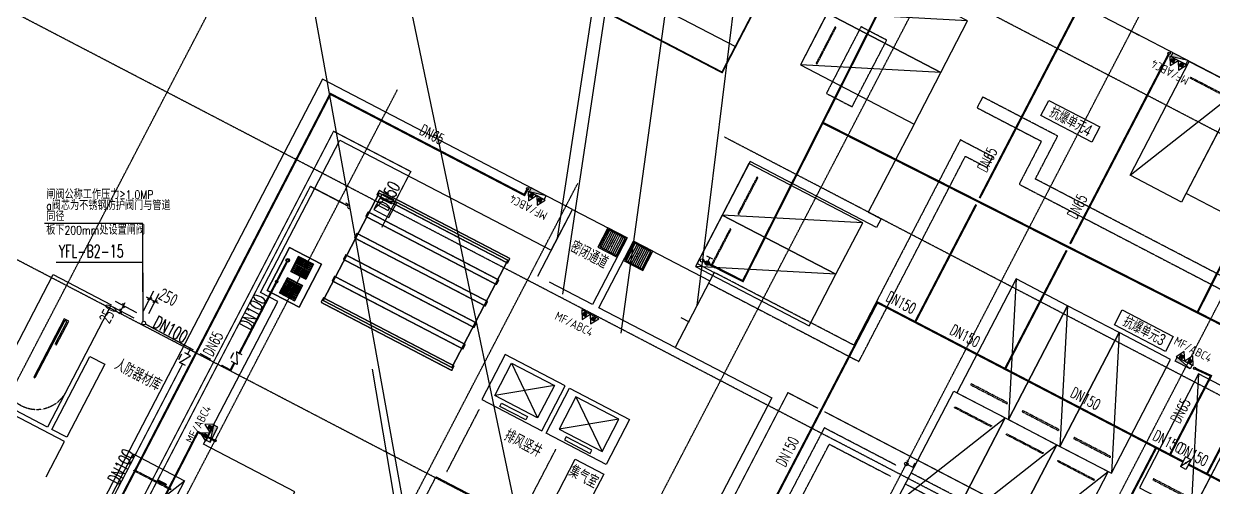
# Model space of a CAD drawing. Extents: x -1466470 to 922624, y -511729 to 590125.
# Drawn here: x -281017 to -231838, y 227005 to 246144 of the extents above; entities that cross this region are included whole.
import ezdxf
from ezdxf.xclip import XClip

# ---------------------------------------------------------------- set-up
doc = ezdxf.new("R2010")
doc.units = 0
doc.header["$LTSCALE"] = 10
doc.header["$MEASUREMENT"] = 0
doc.header["$XCLIPFRAME"] = 2
for name, pattern in [('DASH', [0.35, 0.25, -0.1]), ('X-104 B2平面$0$CENTER', [2, 1.25, -0.25, 0.25, -0.25]), ('X-104 B2平面$0$DOTE', [2.42, 2, -0.2, 0.02, -0.2]), ('X-104 B2平面$1$DASH', [0.35, 0.25, -0.1]), ('梯段6、7$0$DASH', [0.35, 0.25, -0.1])]:
    doc.linetypes.add(name, pattern=pattern)
for name, color, linetype, plot in [('104-13 B2核心筒$0$04-不打印_辅助线', 165, 'Continuous', False), ('X-104 B2平面$0$04-不打印_辅助线', 165, 'Continuous', False), ('X-104 B2平面$0$04-不打印_面积', 5, 'Continuous', False), ('X-104 B2平面$1$DIM_MODI', 6, 'Continuous', False)]:
    doc.layers.add(name, color=color, linetype=linetype, plot=plot)
for name, color, linetype in [('104-6 B2核心筒$0$A-E_电梯', 171, 'Continuous'), ('104-6 B2核心筒$0$A-TECH_结构', 21, 'Continuous'), ('DIM_压力废', 3, 'Continuous'), ('EQUIP_消火栓', 7, 'Continuous'), ('EQUIP_消防', 7, 'Continuous'), ('EQUIP_给水', 7, 'Continuous'), ('PIPE-中水', 122, 'TG_Z'), ('PIPE-压力废', 31, 'TG_YF'), ('PIPE-消防', 1, 'Continuous'), ('PIPE-给水', 3, 'TG_J'), ('TEXT_压力废', 7, 'Continuous'), ('TEXT_消防', 7, 'Continuous'), ('TEXT_给水', 7, 'Continuous'), ('TWT_DASH', 8, 'DASH'), ('TWT_DIM', 3, 'Continuous'), ('TWT_LEAD', 3, 'Continuous'), ('TWT_水箱', 7, 'Continuous'), ('VALVE_压力废', 7, 'Continuous'), ('VALVE_消防', 7, 'Continuous'), ('VPIPE-中水中', 124, 'Continuous'), ('VPIPE-压力废', 31, 'Continuous'), ('VPIPE-消防', 1, 'Continuous'), ('X-104 B2平面$0$$0$A-TECH_结构', 21, 'Continuous'), ('X-104 B2平面$0$02-TEXT_房间', 7, 'Continuous'), ('X-104 B2平面$0$A-I_车位', 9, 'Continuous'), ('X-104 B2平面$0$A-O_防水层', 222, 'Continuous'), ('X-104 B2平面$0$A-SUR_看线', 231, 'Continuous'), ('X-104 B2平面$0$A-TECH_结构', 21, 'Continuous'), ('X-104 B2平面$0$A_AXIS-轴线', 9, 'X-104 B2平面$0$DOTE'), ('X-104 B2平面$0$A_STR-砼墙', 51, 'Continuous'), ('X-104 B2平面$0$A_STR-砼柱', 51, 'Continuous'), ('X-104 B2平面$0$VPIPE-消防', 1, 'Continuous'), ('X-104 B2平面$0$人防分区指标', 5, 'Continuous'), ('X-104 B2平面$0$抗爆隔墙', 151, 'Continuous'), ('X-104 B2平面$0$文字1', 7, 'Continuous'), ('X-104 B2平面$0$集水坑&', 6, 'Continuous'), ('X-104 B2平面$1$A_STR-砼柱', 51, 'Continuous'), ('X-104 B2平面$1$集水坑&', 7, 'Continuous'), ('梯段6、7$0$A-E_楼梯', 171, 'Continuous'), ('水-管线-给水低', 1, 'Continuous'), ('水-设备-给水', 7, 'Continuous'), ('水-阀门-给水', 7, 'Continuous')]:
    doc.layers.add(name, color=color, linetype=linetype)
doc.layers.get('X-104 B2平面$0$A-SUR_看线').off()
doc.styles.add('_TCH_DIM_T3', font='ROS1', dxfattribs={"width": 0.8, "bigfont": 'JD'})
doc.styles.add('_TWT_PIPEDN', font='SIMPLEX', dxfattribs={"width": 0.8, "height": 3.5, "bigfont": 'HZTXT'})
doc.styles.add('_TWT_SERIAL', font='COMPLEX', dxfattribs={"width": 0.8, "height": 3.5, "bigfont": 'HZTXT'})
doc.styles.get("Standard").update_dxf_attribs({"font": 'gbenor.shx', "bigfont": 'gbcbig.shx'})
doc.styles.add('TG_LINETYPE', font='romans2.shx', dxfattribs={"width": 0.8, "height": 3, "bigfont": 'hzdf2.shx'})
doc.styles.add('X-104 B2平面$0$20150624地库ZL1_t8_t8$0$20150624地库ZL1_t8_t8$0$华通样式', font='ros1.shx', dxfattribs={"width": 0.7, "height": 3.5, "bigfont": 'jd.shx'})
doc.styles.add('X-104 B2平面$0$_TCH_SPACE', font='ros.shx', dxfattribs={"width": 0.75, "height": 5, "bigfont": 'jd.shx'})
doc.linetypes.add('TG_J', pattern='A,2,-0.3,["J",TG_LINETYPE,S=0.1,R=0,X=-0.23,Y=-0.15],0', length=2.3)
doc.linetypes.add('TG_XH', pattern='A,5,-0.6,["XH",TG_LINETYPE,S=0.1,R=0,X=-0.52,Y=-0.15],0', length=5.6)
doc.linetypes.add('TG_YF', pattern='A,2,-0.6,["YF",TG_LINETYPE,S=0.1,R=0,X=-0.52,Y=-0.15],0', length=2.6)
doc.linetypes.add('TG_Z', pattern='A,2,-0.3,["Z",TG_LINETYPE,S=0.1,R=0,X=-0.23,Y=-0.15],0', length=2.3)
doc.dimstyles.new('_TWT_ARCH&&150', dxfattribs={"dimtxt": 525, "dimasz": 150, "dimexe": 375, "dimexo": 450, "dimgap": 150, "dimtad": 1, "dimdec": 0, "dimzin": 0, "dimdsep": 46, "dimtxsty": '_TCH_DIM_T3', "dimblk": 'ARCHTICK', "dimcen": 0.09, "dimclrt": 7, "dimazin": 2, "dimtfac": 1, "dimtdec": 0, "dimtix": 1, "dimtmove": 2, "dimatfit": 3, "dimfxl": 1, "dimtolj": 1, "dimtzin": 0, "dimarcsym": 0})
pattern_1 = [(180, (-432649.534, -553252.195), (-7e-15, -79.375), [])]
pattern_2 = [(180, (350, -250), (-7e-15, -79.375), [])]

# ---------------------------------------------------------------- blocks, each defined once
blk = doc.blocks.new('104-6 B2核心筒$0$fdsgfdhh')
at = {"layer": '104-6 B2核心筒$0$A-E_电梯'}
for p, q in [((-2400, 1900), (-400, 400)), ((-400, 1900), (-2400, 400))]:
    blk.add_line(p, q, dxfattribs=at)
for points in [[(-2800, 0), (0, 0), (0, 2100), (-2800, 2100)], [(-2000, 250), (-800, 250), (-800, 100), (-2000, 100)]]:
    blk.add_lwpolyline(points, close=True, dxfattribs=at)
blk.add_lwpolyline([(-2400, 1900), (-400, 1900), (-400, 400), (-2400, 400), (-2400, 1900)], dxfattribs=at)
blk = doc.blocks.new('梯段6、7')
at = {"color": 8, "linetype": '梯段6、7$0$DASH'}
for centre, radius, start, end in [((49800, 3400), 1350, 0, 180), ((49800, -6700), 1350, 0, 180), ((49800, -9820), 1350, 180, 0), ((49800, -16500), 1350, 0, 180), ((49800, -19820), 1350, 180, 0), ((20965, -27260), 1650, 0, 180), ((49800, -27020), 1350, 0, 180), ((20965, -29600), 1650, 180, 0), ((49800, -29880), 1350, 180, 0), ((49800, -57378), 1350, 0, 180), ((20965, -58198), 1650, 0, 180), ((49800, -59458), 1350, 180, 0), ((20965, -60358), 1650, 180, 0), ((20965, -68018), 1650, 0, 180), ((49800, -67528), 1350, 0, 180), ((49800, -70128), 1350, 180, 0), ((20965, -70358), 1650, 180, 0), ((49800, -79978), 1350, 180, 0)]:
    blk.add_arc(centre, radius, start, end, dxfattribs=at)
at = {"layer": 'Defpoints'}
for points in [[(44800, 6850), (54800, 6850), (54800, -3150), (44800, -3150)], [(51150, 4950), (48450, 4950), (48450, -1150), (51150, -1150)], [(44800, -3150), (54800, -3150), (54800, -13150), (44800, -13150)], [(51150, -5150), (48450, -5150), (48450, -11250), (51150, -11250)], [(44800, -13150), (54800, -13150), (54800, -23150), (44800, -23150)], [(51150, -15150), (48450, -15150), (48450, -21250), (51150, -21250)], [(15665, -23150), (25665, -23150), (25665, -33150), (15665, -33150)], [(44800, -23150), (54800, -23150), (54800, -33150), (44800, -33150)], [(19315, -24850), (22615, -24850), (22615, -31250), (19315, -31250)], [(48450, -25150), (51150, -25150), (51150, -31250), (48450, -31250)], [(15665, -53908), (25665, -53908), (25665, -63908), (15665, -63908)], [(44800, -53908), (54800, -53908), (54800, -63908), (44800, -63908)], [(19315, -55608), (22615, -55608), (22615, -62008), (19315, -62008)], [(51150, -55908), (48450, -55908), (48450, -62008), (51150, -62008)], [(15665, -63908), (25665, -63908), (25665, -73908), (15665, -73908)], [(44800, -63908), (54800, -63908), (54800, -73908), (44800, -73908)], [(19315, -65608), (22615, -65608), (22615, -72008), (19315, -72008)], [(51150, -65908), (48450, -65908), (48450, -72008), (51150, -72008)], [(15665, -73908), (25665, -73908), (25665, -83908), (15665, -83908)], [(44800, -73908), (54800, -73908), (54800, -83908), (44800, -83908)], [(19315, -75608), (22615, -75608), (22615, -82008), (19315, -82008)], [(51150, -75908), (48450, -75908), (48450, -82008), (51150, -82008)]]:
    blk.add_lwpolyline(points, close=True, dxfattribs=at)
for points in [[(47328, -61608), (52128, -61608)], [(47328, -71608), (52128, -71608)], [(47328, -81608), (52128, -81608)]]:
    blk.add_lwpolyline(points, dxfattribs=at)
at = {"layer": '梯段6、7$0$A-E_楼梯'}
for p, q in [((49850, -16500), (49750, -16500)), ((49750, -16700), (49750, -16500)), ((49850, -18517), (49850, -16500)), ((49850, -16500), (51150, -16500)), ((49910, -16700), (49910, -16500)), ((49910, -16500), (51150, -16500)), ((51150, -17893), (51150, -16700)), ((49850, -16760), (51150, -16760)), ((49850, -17020), (51150, -17020)), ((49850, -17280), (51150, -17280)), ((49850, -17540), (51150, -17540)), ((49850, -17800), (51150, -17800)), ((49850, -18060), (50801, -18060)), ((50429, -18350), (50396, -18174)), ((50396, -18174), (50588, -18362)), ((50553, -18179), (51150, -17893)), ((50588, -18362), (50553, -18179)), ((50573, -18281), (51150, -18003)), ((51150, -19820), (51150, -18003)), ((49850, -18517), (50409, -18248)), ((49850, -18320), (50259, -18320)), ((49850, -18627), (50429, -18350)), ((49850, -19820), (49850, -18627)), ((50074, -18520), (51150, -18520)), ((50616, -18260), (51150, -18260)), ((49850, -18780), (51150, -18780)), ((49850, -19040), (51150, -19040)), ((49850, -19300), (51150, -19300)), ((49850, -19560), (51150, -19560)), ((49750, -19820), (49853, -19820)), ((49850, -19820), (51150, -19820)), ((49750, -27020), (49850, -27020)), ((65868, -53275), (106225, -53275)), ((66707, -53743), (68846, -55133)), ((66772, -53643), (68592, -54825)), ((66839, -56653), (68977, -55263)), ((65910, -56514), (63784, -56514)), ((66542, -56514), (65910, -56514)), ((66572, -56634), (63784, -56634)), ((66542, -56677), (68846, -58173)), ((66772, -56683), (68592, -57865)), ((66802, -59525), (64634, -59525)), ((66792, -59525), (106225, -59525)), ((49690, -78442), (49690, -77318)), ((49690, -77318), (49910, -77318)), ((49750, -78418), (49750, -77378)), ((49750, -77378), (49850, -77378)), ((49850, -77378), (49850, -80038)), ((49910, -77318), (49910, -80038)), ((48450, -80108), (48450, -80048)), ((49910, -80038), (49850, -80038))]:
    blk.add_line(p, q, dxfattribs=at)
for points in [[(49690, -19880), (49910, -19880), (49910, -16440), (49690, -16440), (49690, -19880)], [(49690, -29360), (49690, -26960), (49910, -26960), (49910, -29880)], [(51150, -29880), (51150, -29620)], [(66542, -53444), (66542, -53275), (66154, -53275)], [(66542, -53305), (66542, -53705), (66342, -53705), (66342, -53305)], [(68882, -54964), (68882, -54795), (68622, -54795), (68622, -54626), (68362, -54626), (68362, -54457), (68102, -54457), (68102, -54288), (67842, -54288), (67842, -54119), (67582, -54119), (67582, -53950), (67322, -53950), (67322, -53781), (67062, -53781), (67062, -53613), (66802, -53613), (66802, -53444), (66542, -53444)], [(68852, -54964), (68852, -54825), (68592, -54825), (68592, -54656), (68332, -54656), (68332, -54487), (68072, -54487), (68072, -54318), (67812, -54318), (67812, -54149), (67552, -54149), (67552, -53980), (67292, -53980), (67292, -53811), (67032, -53811), (67032, -53643), (66772, -53643), (66772, -53474), (66542, -53474)], [(66802, -56484), (66802, -56315), (67062, -56315), (67062, -56146), (67322, -56146), (67322, -55977), (67582, -55977), (67582, -55808), (67842, -55808), (67842, -55640), (68102, -55640), (68102, -55471), (68362, -55471), (68362, -55302), (68622, -55302), (68622, -55133), (68882, -55133), (68882, -54964), (69142, -54964)], [(66832, -56484), (66832, -56345), (67092, -56345), (67092, -56176), (67352, -56176), (67352, -56007), (67612, -56007), (67612, -55838), (67872, -55838), (67872, -55670), (68132, -55670), (68132, -55501), (68392, -55501), (68392, -55332), (68652, -55332), (68652, -55163), (68912, -55163), (68912, -54994), (69142, -54994)], [(69112, -54994), (69112, -55394), (68912, -55394), (68912, -54994)], [(68882, -58004), (68882, -57835), (68622, -57835), (68622, -57667), (68362, -57667), (68362, -57498), (68102, -57498), (68102, -57329), (67842, -57329), (67842, -57160), (67582, -57160), (67582, -56991), (67322, -56991), (67322, -56822), (67062, -56822), (67062, -56653), (66802, -56653), (66802, -56484), (66542, -56484)], [(68852, -58004), (68852, -57865), (68592, -57865), (68592, -57697), (68332, -57697), (68332, -57528), (68072, -57528), (68072, -57359), (67812, -57359), (67812, -57190), (67552, -57190), (67552, -57021), (67292, -57021), (67292, -56852), (67032, -56852), (67032, -56683), (66772, -56683), (66772, -56514), (66542, -56514)], [(66772, -56514), (66772, -56914), (66572, -56914), (66572, -56514)], [(66802, -59525), (66802, -59356), (67062, -59356), (67062, -59187), (67322, -59187), (67322, -59018), (67582, -59018), (67582, -58849), (67842, -58849), (67842, -58680), (68102, -58680), (68102, -58511), (68362, -58511), (68362, -58342), (68622, -58342), (68622, -58173), (68882, -58173), (68882, -58004), (69142, -58004)]]:
    blk.add_lwpolyline(points, dxfattribs=at)
for p in [(66792, -53444), (66792, -53613), (66792, -53781), (66792, -53950), (66792, -54119), (66792, -54288), (66792, -54457), (66792, -54626), (66792, -54795), (66792, -54964), (66792, -55133), (66792, -55302), (66792, -55471), (66792, -55640), (66792, -55808), (66792, -55977), (66792, -56146), (66792, -56315), (66792, -56484), (66792, -56653), (66792, -56822), (66792, -56991), (66792, -57160), (66792, -57329), (66792, -57498), (66792, -57667), (66792, -57835), (66792, -58004), (66792, -58173), (66792, -58342), (66792, -58511), (66792, -58680), (66792, -58849), (66792, -59018), (66792, -59187), (66792, -59356)]:
    blk.add_point(p, dxfattribs=at)
blk = doc.blocks.new('104-6 B2核心筒')
at = {"layer": '104-6 B2核心筒$0$A-TECH_结构'}
blk.add_lwpolyline([(35800, 17050), (36500, 17050), (36500, 13650), (35800, 13650)], close=True, dxfattribs=at)
ref = blk.add_blockref('梯段6、7', (84050, 95258), dxfattribs=dict(xscale=-1))
XClip(ref).set_block_clipping_path([(48450.0031136754, -81608.1299662268), (51150.0038543929, -75908.1299662268)])
at = {"layer": '104-6 B2核心筒$0$A-E_电梯'}
blk.add_blockref('104-6 B2核心筒$0$fdsgfdhh', (53800, 22950), dxfattribs=at)
at = {"layer": '104-6 B2核心筒$0$A-E_电梯', "xscale": -1}
blk.add_blockref('104-6 B2核心筒$0$fdsgfdhh', (54000, 22950), dxfattribs=at)
blk = doc.blocks.new('X-104 B2平面$0$jgfd')
blk.add_lwpolyline([(5300, -1200), (0, -1200), (0, 1200), (5300, 1200), (5300, -1200), (0, 1200)])
at = {"linetype": 'X-104 B2平面$1$DASH', "ltscale": 0.001}
blk.add_lwpolyline([(550, -850), (550, 850), (600, 850), (600, -850)], close=True, dxfattribs=at)
blk = doc.blocks.new('104 轴线')
for p, q in [((-113685, 111729), (-249575, 182469)), ((-206397, 125945), (-177039, 182341)), ((-198946, 122066), (-169588, 178462)), ((-117841, 103746), (-253731, 174486)), ((-191495, 118187), (-162137, 174584)), ((-105097, 128228), (-187855, 171309)), ((-238076, 120964), (-213259, 168637)), ((-230625, 117086), (-205808, 164758)), ((-109530, 119712), (-192288, 162793)), ((-223174, 113207), (-198357, 160880))]:
    blk.add_line(p, q)
blk = doc.blocks.new('104-13 B2核心筒')
at = {"layer": '104-13 B2核心筒$0$04-不打印_辅助线'}
ref = blk.add_blockref('104 轴线', (287656, 163437), dxfattribs=dict(at, rotation=57.54087654753766))
XClip(ref).set_block_clipping_path([(-309787.1235870313, 156236.3262284864), (-264650.8410785095, 85274.8859858383), (-219747.6862062201, 113836.3339625026), (-264883.9687147418, 184797.7742051506)])
blk = doc.blocks.new('X-104 B2平面$1$A$C51037562')
at = {"layer": 'X-104 B2平面$1$集水坑&'}
h = blk.add_hatch(dxfattribs=at)
h.set_pattern_fill('ANSI31', color=256, scale=50, angle=135)
h.set_pattern_definition(pattern_1)
h.paths.add_polyline_path([(-850, 850), (-50, 850), (-50, 50), (-850, 50)])
for points in [[(-900, 900), (0, 900), (0, 0), (-900, 0)], [(-850, 850), (-50, 850), (-50, 50), (-850, 50)]]:
    blk.add_lwpolyline(points, close=True, dxfattribs=at)
blk = doc.blocks.new('X-104 B2平面$1$12ddddddj')
at = {"layer": 'X-104 B2平面$1$集水坑&', "linetype": 'Continuous'}
h = blk.add_hatch(dxfattribs=at)
h.set_pattern_fill('ANSI31', color=256, scale=50, angle=135)
h.set_pattern_definition(pattern_2)
h.paths.add_polyline_path([(3014056, 294593), (3014756, 294593), (3014756, 293893), (3014056, 293893)])
h.paths.add_polyline_path([(3014056, 293593), (3014756, 293593), (3014756, 292893), (3014056, 292893)])
for points in [[(3015056, 294743), (3013556, 294743), (3013556, 292743), (3015056, 292743)], [(3014056, 294593), (3014756, 294593), (3014756, 293893), (3014056, 293893)], [(3014056, 293593), (3014756, 293593), (3014756, 292893), (3014056, 292893)]]:
    blk.add_lwpolyline(points, close=True, dxfattribs=at)
for centre in [(3013736, 294243), (3013736, 293243)]:
    blk.add_circle(centre, 50, dxfattribs=at)
blk = doc.blocks.new('X-104 B2平面$0$A$C026855F6')
at = {"layer": 'X-104 B2平面$0$VPIPE-消防', "linetype": 'Continuous'}
for centre in [(-192830, -33888), (-219355, -39471), (-191775, -46896), (-232283, -49884)]:
    blk.add_circle(centre, 50, dxfattribs=at)
blk = doc.blocks.new('X-104 B2平面')
at = {"layer": 'X-104 B2平面$0$$0$A-TECH_结构', "linetype": 'X-104 B2平面$1$DASH'}
for points in [[(-76389, 245101), (-70978, 242284), (-70885, 242462), (-76296, 245278)], [(-76850, 244214), (-71440, 241397), (-71347, 241575), (-76758, 244391)], [(-77312, 243327), (-71901, 240510), (-71809, 240688), (-77220, 243504)], [(-77774, 242440), (-72363, 239623), (-72271, 239801), (-77681, 242617)], [(-78236, 241553), (-72825, 238736), (-72732, 238914), (-78143, 241730)], [(-78697, 240666), (-73287, 237849), (-73194, 238027), (-78605, 240843)]]:
    blk.add_lwpolyline(points, close=True, dxfattribs=at)
at = {"layer": 'X-104 B2平面$0$02-TEXT_房间'}
for points in [[(-48607, 248998), (-46500, 247902), (-46824, 247281), (-48930, 248377), (-48607, 248998)], [(-45566, 240351), (-43460, 239255), (-43783, 238634), (-45889, 239730), (-45566, 240351)]]:
    blk.add_lwpolyline(points, dxfattribs=at)
at = {"layer": 'X-104 B2平面$0$04-不打印_辅助线'}
for points in [[(-39117, 243173), (-42931, 245159), (-40668, 249505), (-45325, 251930), (-45325, 251929), (-44882, 251698), (-44882, 251698), (-49317, 254007)], [(-55393, 257170), (-58879, 250472), (-54178, 248025), (-56071, 244389), (-55539, 244111), (-55724, 243757), (-60957, 246481), (-63150, 242268), (-62441, 241899), (-64055, 238797), (-60064, 236719), (-64314, 228556), (-65910, 229387), (-67088, 227125), (-65491, 226294), (-67061, 223278), (-68658, 224110), (-73367, 215062), (-51059, 203449), (-53507, 198747)], [(-92136, 218857), (-89031, 217241), (-88062, 219104), (-88062, 219103), (-87877, 219458), (-87877, 219458), (-86769, 221587), (-73978, 214929), (-71000, 220649), (-71193, 220748), (-71171, 220795), (-77940, 224319), (-76508, 227069), (-81449, 229641), (-79786, 232834), (-83556, 234797), (-80486, 240695), (-81195, 241064), (-77916, 247362), (-69180, 242814), (-68302, 244499), (-78636, 249879), (-89095, 229788), (-94816, 232766)], [(-90064, 233449), (-89302, 234912), (-92673, 236667), (-92442, 237111), (-94482, 238173), (-95475, 236266), (-91394, 234142)]]:
    blk.add_lwpolyline(points, dxfattribs=at)
at = {"layer": 'X-104 B2平面$0$04-不打印_面积', "color": 250}
blk.add_lwpolyline([(-76589, 237898), (-16810, -114737)], dxfattribs=at)
at = {"layer": 'X-104 B2平面$0$A-O_防水层'}
blk.add_lwpolyline([(-76298, 245167), (-70975, 242397), (-73283, 237962), (-78606, 240731)], close=True, dxfattribs=at)
at = {"layer": 'X-104 B2平面$0$A-TECH_结构', "linetype": 'X-104 B2平面$1$DASH'}
blk.add_lwpolyline([(-75348, 230748), (-73940, 233454), (-70241, 231528), (-71603, 228912), (-75301, 230838)], dxfattribs=at)
at = {"layer": 'X-104 B2平面$0$A_STR-砼墙', "linetype": 'X-104 B2平面$1$DASH'}
for p, q in [((-73489, 233670), (-72150, 236243)), ((-70368, 231933), (-68983, 234594))]:
    blk.add_line(p, q, dxfattribs=at)
at = {"layer": 'X-104 B2平面$0$人防分区指标', "color": 1, "const_width": 75}
blk.add_lwpolyline([(-73220, 255937), (-62116, 250157), (-57129, 259736), (-68233, 265517)], close=True, dxfattribs=at)
at = {"layer": 'X-104 B2平面$0$人防分区指标', "color": 1}
blk.add_lwpolyline([(-72666, 257001), (-61562, 251221)], dxfattribs=at)
at = {"layer": 'X-104 B2平面$0$抗爆隔墙', "linetype": 'X-104 B2平面$1$DASH'}
blk.add_line((-50934, 246676), (-51165, 246232), dxfattribs=at)
for points in [[(-49835, 245540), (-35906, 238289), (-34593, 240818), (-35037, 241049), (-36119, 238963), (-49161, 245752), (-48237, 247527), (-51342, 249142), (-51573, 248698), (-48912, 247314), (-49835, 245540), (-49835, 245540)], [(-50934, 246676), (-52266, 247369), (-56668, 238890), (-62442, 241897), (-62673, 241454), (-56455, 238216)], [(-56455, 238216), (-52053, 246694), (-51165, 246232)], [(-54921, 233930), (-57890, 235475), (-59723, 231976)], [(-59279, 231745), (-57679, 234799), (-55153, 233484)], [(-51550, 232177), (-54300, 233607)], [(-54532, 233161), (-52226, 231960)]]:
    blk.add_lwpolyline(points, dxfattribs=at)
at = {"layer": 'X-104 B2平面$1$A_STR-砼柱'}
blk.add_line((-63458, 239836), (-63813, 240020), dxfattribs=at)
at = {"layer": 'X-104 B2平面$1$DIM_MODI'}
for p, q in [((-37936, 445068), (-68719, 240992)), ((-66284, 239390), (-37936, 445068)), ((-37936, 445068), (-63154, 240528))]:
    blk.add_line(p, q, dxfattribs=at)
for points in [[(-68919, 243315), (-37936, 445068), (842, 445068)], [(-75175, 231730), (-104357, 393184), (-126954, 393184)], [(-70303, 230434), (-104357, 393184)]]:
    blk.add_lwpolyline(points, dxfattribs=at)
at = {"layer": 'X-104 B2平面$1$集水坑&', "linetype": 'X-104 B2平面$1$DASH'}
blk.add_lwpolyline([(-55307, 251488), (-56371, 252042), (-57803, 249292), (-56738, 248738)], close=True, dxfattribs=at)
at = {"linetype": 'X-104 B2平面$0$CENTER', "rotation": 332.499102747414}
blk.add_blockref('104-6 B2核心筒', (-127888, 239836), dxfattribs=at)
at = {"rotation": 302.4591234524622}
blk.add_blockref('104-13 B2核心筒', (-162014, 239690), dxfattribs=at)
at = {"layer": 'X-104 B2平面$0$A-I_车位', "xscale": -1}
for p, rotation in [((-57217, 253666), 152.500000000127), ((-58325, 251537), 152.500000000127), ((-61557, 245329), 152.500000000127), ((-62666, 243200), 152.500000000127), ((-51338, 236373), 242.5000000001245), ((-49209, 235265), 242.5000000001245), ((-47080, 234156), 242.5000000001245), ((-43798, 232448), 242.5000000001245), ((-41670, 231340), 242.5000000001245)]:
    blk.add_blockref('X-104 B2平面$0$jgfd', p, dxfattribs=dict(at, rotation=rotation))
at = {"layer": 'X-104 B2平面$0$A-I_车位'}
for p, rotation in [((-41733, 250059), 242.5000000001554), ((-51471, 236442), 242.4999999968044), ((-49342, 235334), 242.4999999968044), ((-47213, 234226), 242.5000000001566), ((-85406, 233842), 242.5000000001554)]:
    blk.add_blockref('X-104 B2平面$0$jgfd', p, dxfattribs=dict(at, rotation=rotation))
at = {"layer": 'X-104 B2平面$0$A-SUR_看线'}
blk.add_blockref('X-104 B2平面$0$A$C026855F6', (149199, 284830), dxfattribs=at)
at = {"layer": 'X-104 B2平面$0$A_AXIS-轴线', "rotation": 7.045863037328646e-07}
blk.add_blockref('104 轴线', (130274, 84690), dxfattribs=at)
at = {"layer": 'X-104 B2平面$1$集水坑&', "xscale": -1, "rotation": 62.5002222897244}
for p in [(-66456, 242524), (-65392, 241969)]:
    blk.add_blockref('X-104 B2平面$1$A$C51037562', p, dxfattribs=at)
at = {"layer": 'X-104 B2平面$1$集水坑&', "linetype": 'Continuous', "xscale": -1, "rotation": 152.5001302531913}
blk.add_blockref('X-104 B2平面$1$12ddddddj', (-2617889, 1894089), dxfattribs=at)
at = {"layer": 'X-104 B2平面$0$02-TEXT_房间', "style": 'X-104 B2平面$0$_TCH_SPACE', "width": 0.75}
for s, height, p in [('抗爆单元4', 482.2, (-48629, 248355)), ('密闭通道', 520.9, (-68451, 242782, 0)), ('抗爆单元3', 482.2, (-45589, 239708)), ('人防器材库', 520.9, (-87285, 237921)), ('排风竖井', 520.9, (-71177, 234990)), ('集气室', 520.9, (-68499, 233518))]:
    blk.add_text(s, height=height, rotation=332.5, dxfattribs=at).set_placement(p)
blk = doc.blocks.new('X-104 B2平面$0$A$C51037562')
at = {"layer": 'X-104 B2平面$0$集水坑&'}
h = blk.add_hatch(dxfattribs=at)
h.set_pattern_fill('ANSI31', color=256, scale=50, angle=135)
h.set_pattern_definition(pattern_1)
h.paths.add_polyline_path([(-850, 850), (-50, 850), (-50, 50), (-850, 50)])
for points in [[(-900, 900), (0, 900), (0, 0), (-900, 0)], [(-850, 850), (-50, 850), (-50, 50), (-850, 50)]]:
    blk.add_lwpolyline(points, close=True, dxfattribs=at)
at = {"layer": 'X-104 B2平面$0$文字1', "style": 'X-104 B2平面$0$20150624地库ZL1_t8_t8$0$20150624地库ZL1_t8_t8$0$华通样式', "width": 0.7}
blk.add_text('JSK2', height=175, dxfattribs=at).set_placement((-608, 407))
blk = doc.blocks.new('X-104 B2平面$0$12ddddddj')
at = {"layer": 'X-104 B2平面$0$集水坑&', "linetype": 'Continuous'}
h = blk.add_hatch(dxfattribs=at)
h.set_pattern_fill('ANSI31', color=256, scale=50, angle=135)
h.set_pattern_definition(pattern_2)
h.paths.add_polyline_path([(3014056, 294593), (3014756, 294593), (3014756, 293893), (3014056, 293893)])
h.paths.add_polyline_path([(3014056, 293593), (3014756, 293593), (3014756, 292893), (3014056, 292893)])
for points in [[(3015056, 294743), (3013556, 294743), (3013556, 292743), (3015056, 292743)], [(3014056, 294593), (3014756, 294593), (3014756, 293893), (3014056, 293893)], [(3014056, 293593), (3014756, 293593), (3014756, 292893), (3014056, 292893)]]:
    blk.add_lwpolyline(points, close=True, dxfattribs=at)
for centre in [(3013736, 294243), (3013736, 293243)]:
    blk.add_circle(centre, 50, dxfattribs=at)
blk = doc.blocks.new('$VALVE$00000497')
for p, q in [((78, 138), (-78, 138)), ((0, 50), (0, 138))]:
    blk.add_line(p, q)
at = {"const_width": 49.6}
blk.add_lwpolyline([(25, 0, 1), (-25, 0, 1)], format="xyb", close=True, dxfattribs=at)
blk.add_circle((0, 0), 50)
blk = doc.blocks.new('$TwtSys$00000320')
at = {"const_width": 20}
for points in [[(0, 0), (0, -121)], [(-37, -83), (37, -83)]]:
    blk.add_lwpolyline(points, dxfattribs=at)
blk = doc.blocks.new('dfgdfgsdfgsdgdfgsdg')
at = {"layer": '水-管线-给水低', "linetype": 'Continuous', "ltscale": 1.5, "const_width": 90}
blk.add_lwpolyline([(-126574, 248570), (-126363, 248231)], dxfattribs=at)
at = {"layer": '水-管线-给水低', "linetype": 'Continuous'}
blk.add_circle((-126614, 248634), 75, dxfattribs=at)
at = {"layer": '水-设备-给水', "xscale": 1.5, "yscale": 1.5, "zscale": 1.5, "rotation": 32.01380127646564}
blk.add_blockref('$TwtSys$00000320', (-126363, 248231), dxfattribs=at)
at = {"layer": '水-阀门-给水', "xscale": 1.8, "yscale": 1.8, "zscale": 1.8, "rotation": 302.0138012764656}
blk.add_blockref('$VALVE$00000497', (-126491, 248436), dxfattribs=at)
blk = doc.blocks.new('$TWTSYS$00000546')
h = blk.add_hatch()
h.set_pattern_fill('ANSI31', color=256, scale=200, style=0)
h.set_pattern_definition([(45, (-38543.802, -6670.83), (-17.67767, 17.67767), [])])
h.paths.add_polyline_path([(-65, 174), (65, 174), (65, 44), (-65, 44)])
for points in [[(0, 344), (-198, 0), (198, 0)], [(-65, 174), (65, 174), (65, 44), (-65, 44)]]:
    blk.add_lwpolyline(points, close=True)
blk = doc.blocks.new('$TwtSys$00000434')
for p, q in [((-0.5, 0.5), (-0.5, -0.5)), ((-0.5, -0.5), (0.5, 0.5)), ((0.5, 0.5), (-0.5, 0.5)), ((0.5, -0.5), (0.5, 0.5)), ((-0.5, -0.5), (0.5, -0.5))]:
    blk.add_line(p, q)
blk.add_solid([(0.5, -0.5), (0.5, 0.5), (-0.5, -0.5)])
blk = doc.blocks.new('$TwtSys$00000132')
at = {"elevation": 0}
blk.add_lwpolyline([(7, -101, -0.575183), (0, 0, 0.604745), (-11, 101, 16.924828)], format="xyb", dxfattribs=at)
blk = doc.blocks.new('$VALVE$00000763')
for p, q in [((-72, -125), (72, 125)), ((-72, 125), (72, 125)), ((-72, -125), (-72, 125)), ((72, -125), (72, 125)), ((-72, -125), (72, -125))]:
    blk.add_line(p, q)
at = {"const_width": 21.1}
blk.add_lwpolyline([(0, -11, 1), (0, 11, 1)], format="xyb", close=True, dxfattribs=at)
for p in [(-72, 0), (72, 0)]:
    blk.add_point(p)
at = {"color": 7, "flags": 9}
for tag in ['XSIZE', 'YSIZE']:
    blk.add_attdef(tag, (0, 0), '', height=0.5, rotation=90, dxfattribs=at)
blk = doc.blocks.new('_ArchTick')
at = {"color": 0, "linetype": 'ByBlock', "const_width": 0.4}
blk.add_lwpolyline([(-0.5, -0.5), (0.5, 0.5)], dxfattribs=at)
blk = doc.blocks.new('*D154')
at = {"layer": 'Defpoints', "color": 0, "transparency": 16777216}
for p in [(-276897, 234502), (-276054, 233781), (-275939, 234003)]:
    blk.add_point(p, dxfattribs=at)
at = {"layer": 'TWT_DIM', "color": 0, "lineweight": -2, "transparency": 16777216}
for p, q in [((-276338, 234211), (-277229, 234675)), ((-276897, 234502), (-276828, 234635)), ((-276453, 233989), (-277345, 234453)), ((-277012, 234280), (-277082, 234147)), ((-277012, 234280), (-276897, 234502))]:
    blk.add_line(p, q, dxfattribs=at)
at = {"layer": 'TWT_DIM', "color": 0, "lineweight": -2, "transparency": 16777216, "xscale": 150, "yscale": 150, "zscale": 150}
for p, rotation in [((-276897, 234502), 242.4999906896849), ((-277012, 234280), 62.49999068968486)]:
    blk.add_blockref('_ArchTick', p, dxfattribs=dict(at, rotation=rotation))
at = {"layer": 'TWT_DIM', "color": 7, "transparency": 16777216, "insert": (-277533, 234173), "char_height": 525, "attachment_point": 5, "rotation": 62.5, "style": '_TCH_DIM_T3'}
blk.add_mtext('\\A1;250', dxfattribs=at)
blk = doc.blocks.new('*D155')
at = {"layer": 'Defpoints', "color": 0, "transparency": 16777216}
for p in [(-275590, 234673), (-276276, 233896), (-276055, 233781)]:
    blk.add_point(p, dxfattribs=at)
at = {"layer": 'TWT_DIM', "color": 0, "lineweight": -2, "transparency": 16777216}
for p, q in [((-276069, 234295), (-275638, 235121)), ((-275812, 234789), (-275945, 234858)), ((-275847, 234180), (-275417, 235006)), ((-275812, 234789), (-275590, 234673)), ((-275590, 234673), (-275457, 234604))]:
    blk.add_line(p, q, dxfattribs=at)
at = {"layer": 'TWT_DIM', "color": 0, "lineweight": -2, "transparency": 16777216, "xscale": 150, "yscale": 150, "zscale": 150}
for p, rotation in [((-275812, 234789), 332.4991002899708), ((-275590, 234673), 152.4991002899708)]:
    blk.add_blockref('_ArchTick', p, dxfattribs=dict(at, rotation=rotation))
at = {"layer": 'TWT_DIM', "color": 7, "transparency": 16777216, "insert": (-275042, 234853), "char_height": 525, "attachment_point": 5, "rotation": 332.4991, "style": '_TCH_DIM_T3'}
blk.add_mtext('\\A1;250', dxfattribs=at)
blk = doc.blocks.new('$VALVE$00000315')
blk.add_line((-75, 125), (75, 125))
blk.add_lwpolyline([(-125, -75), (-125, 75), (125, -75), (125, 75)])
for p in [(-125, 0), (125, 0)]:
    blk.add_point(p)
blk.add_solid([(0, 125), (0, 150), (75, 125)])

msp = doc.modelspace()

# ---------------------------------------------------------------- hatches: boundary and pattern name
at = {"layer": 'PIPE-中水', "linetype": 'TG_Z'}
for points in [[(-249421, 230909.5), (-249444.3, 230921.6), (-249432.1, 230944.9)], [(-249421, 230909.5), (-249408.9, 230932.8), (-249432.1, 230944.9)], [(-244260.7, 227828.3), (-244272.8, 227805), (-244249.5, 227792.9)], [(-244260.7, 227828.3), (-244237.4, 227816.1), (-244249.5, 227792.9)]]:
    msp.add_hatch(color=256, dxfattribs=at).paths.add_polyline_path(points)
at = {"layer": 'PIPE-压力废', "linetype": 'TG_YF'}
msp.add_hatch(color=256, dxfattribs=at).paths.add_polyline_path([(-272463.4, 231842.4), (-272475.9, 231819.3), (-272435.9, 231797.7)])
at = {"layer": 'PIPE-压力废', "linetype": 'Continuous'}
msp.add_hatch(color=256, dxfattribs=at).paths.add_polyline_path([(-272463.4, 231842.4), (-272423.5, 231821.6), (-272435.9, 231797.7)])
at = {"layer": 'PIPE-消防', "linetype": 'TG_XH'}
for points in [[(-268341.2, 243250), (-268381.2, 243270.7), (-268360.4, 243310.7)], [(-268341.2, 243250), (-268320.5, 243289.9), (-268360.4, 243310.7)], [(-260318.1, 239073.4), (-260338.9, 239033.5), (-260298.2, 239012.3)], [(-260318.1, 239073.4), (-260277.8, 239053.4), (-260298.2, 239012.3)], [(-245728, 234640), (-245768, 234660.8), (-245747.2, 234700.7)], [(-245728, 234640), (-245707.3, 234679.9), (-245747.2, 234700.7)], [(-231928.8, 231600.9), (-231910, 231641.7), (-231867.1, 231622)], [(-231928.8, 231600.9), (-231888.9, 231580.1), (-231867.1, 231622)], [(-273815.9, 229284.8), (-273855.9, 229305.3), (-273835.4, 229345.3)], [(-273815.9, 229284.8), (-273795.4, 229324.8), (-273835.4, 229345.3)]]:
    msp.add_hatch(color=256, dxfattribs=at).paths.add_polyline_path(points)
at = {"layer": 'PIPE-给水', "linetype": 'TG_J'}
for color, points in [(6, [(-268209, 241704.2), (-268232.3, 241716.3), (-268220.2, 241739.6)]), (6, [(-268209, 241704.2), (-268196.9, 241727.5), (-268220.2, 241739.6)]), (6, [(-265015.5, 240041.7), (-265003.3, 240065), (-264980.1, 240052.9)]), (256, [(-265015.5, 240041.7), (-264992.2, 240029.6), (-264980.1, 240052.9)])]:
    msp.add_hatch(color=color, dxfattribs=at).paths.add_polyline_path(points)
at = {"layer": 'PIPE-给水', "linetype": 'Continuous'}
for points in [[(-251284.5, 235516.1), (-251304.8, 235475.9), (-251264.6, 235455.6)], [(-251284.5, 235516.1), (-251244.3, 235495.8), (-251264.6, 235455.6)]]:
    msp.add_hatch(color=256, dxfattribs=at).paths.add_polyline_path(points)

# ---------------------------------------------------------------- linework, layer by layer
at = {"layer": 'DIM_压力废'}
for p, q in [((-276096.8, 236280.5), (-279671.6, 236280.5)), ((-276075.5, 233848.7), (-276096.8, 236280.5))]:
    msp.add_line(p, q, dxfattribs=at)
at = {"layer": 'PIPE-中水', "linetype": 'TG_Z', "ltscale": 1.5, "const_width": 52.5}
for points in [[(-249421, 230909.5), (-253669.2, 222748.7)], [(-249421, 230909.5), (-248176.4, 230261.6)], [(-247910.3, 230123.1), (-236646.6, 224259.3)], [(-244526.8, 227966.8), (-244260.7, 227828.3)], [(-244260.7, 227828.3), (-244168.2, 228005.9)]]:
    msp.add_lwpolyline(points, dxfattribs=at)
at = {"layer": 'PIPE-压力废', "linetype": 'Continuous', "ltscale": 1.5, "const_width": 90}
for points in [[(-272105.8, 232529.5), (-270137.6, 236310.3)], [(-272463.4, 231842.4), (-272313.5, 232130.3)]]:
    msp.add_lwpolyline(points, dxfattribs=at)
at = {"layer": 'PIPE-压力废', "linetype": 'TG_YF', "ltscale": 1.5, "const_width": 52.5}
for points in [[(-275988.6, 233745), (-274118.4, 232735.6)], [(-274244.4, 232493.5), (-274118.4, 232735.6)], [(-274118.4, 232735.6), (-273999, 232671.2)], [(-273735, 232528.7), (-273281.9, 232284.1)], [(-279340.1, 222704.6), (-274452.1, 232094.4)], [(-272841.9, 232046.7), (-272463.4, 231842.4)]]:
    msp.add_lwpolyline(points, dxfattribs=at)
at = {"layer": 'PIPE-消防', "linetype": 'TG_XH', "ltscale": 1.5, "const_width": 90}
for points in [[(-237379.1, 246857.5), (-241497.6, 238945.8)], [(-233660.9, 244921.9), (-237756.9, 237053.6)], [(-278823.4, 223047.4), (-268341.2, 243250)], [(-260318.1, 239073.4), (-268341.2, 243250)], [(-225431.2, 240354.9), (-232099.4, 227545.4)], [(-260186.3, 239339.2), (-260318.1, 239073.4)], [(-241636.2, 238679.7), (-244163.2, 233825.4)], [(-237895.4, 236787.5), (-240445, 231889.8)], [(-245728, 234640), (-252360.8, 221898.5)], [(-245728, 234640), (-244163.2, 233825.4)], [(-244163.2, 233825.4), (-240445, 231889.8)], [(-240445, 231889.8), (-234198.1, 228637.9)], [(-231928.8, 231600.9), (-233626.3, 228340.2)], [(-232606.4, 231913.6), (-231928.8, 231600.9)], [(-273815.9, 229284.8), (-277400.4, 222306.1)], [(-273114.1, 228925.7), (-273815.9, 229284.8)], [(-234198.1, 228637.9), (-237116, 223032.6)], [(-234198.1, 228637.9), (-233626.3, 228340.2)], [(-233626.3, 228340.2), (-233089.7, 228060.9)], [(-232859.6, 227941.1), (-232099.4, 227545.4)], [(-232099.4, 227545.4), (-228434.1, 225637.3)]]:
    msp.add_lwpolyline(points, dxfattribs=at)
at = {"layer": 'PIPE-给水', "linetype": 'Continuous', "ltscale": 1.5, "const_width": 90}
for points in [[(-247986.4, 242059.9), (-243898.3, 250171.4)], [(-251284.5, 235516.1), (-247986.4, 242059.9)], [(-247986.4, 242059.9), (-232490.6, 234221.7)], [(-232490.6, 234221.7), (-230764.9, 237645.7)], [(-252967.4, 236367.3), (-251284.5, 235516.1)], [(-232490.6, 234221.7), (-229563.8, 232741.2)], [(-275485.7, 227292.8), (-275109, 227095.4)]]:
    msp.add_lwpolyline(points, dxfattribs=at)
at = {"layer": 'PIPE-给水', "color": 6, "linetype": 'TG_J', "ltscale": 1.5, "const_width": 52.5}
for points in [[(-278044.5, 222810.5), (-268209, 241704.2)], [(-268209, 241704.2), (-265015.5, 240041.7)]]:
    msp.add_lwpolyline(points, dxfattribs=at)
at = {"layer": 'PIPE-给水', "linetype": 'TG_J', "ltscale": 1.5, "const_width": 52.5}
for points in [[(-266215.9, 237735.7), (-265015.5, 240041.7)], [(-275485.7, 227292.8), (-269167.9, 239429)], [(-278629, 221254.6), (-275485.7, 227292.8)]]:
    msp.add_lwpolyline(points, dxfattribs=at)
at = {"layer": 'PIPE-给水', "linetype": 'Continuous', "const_width": 60}
for points in [[(-269167.9, 239429), (-269175.4, 239432.9)], [(-267621.5, 238624), (-269167.9, 239429)]]:
    msp.add_lwpolyline(points, dxfattribs=at)
at = {"layer": 'TWT_DASH'}
for points in [[(-266417.3, 239081.7), (-261006.5, 236265), (-260914.2, 236442.4), (-266324.9, 239259.1)], [(-266879, 238194.7), (-261468.3, 235378), (-261375.9, 235555.4), (-266786.7, 238372.1)], [(-267340.8, 237307.6), (-261930, 234491), (-261837.7, 234668.4), (-267248.4, 237485)], [(-267802.5, 236420.6), (-262391.8, 233604), (-262299.4, 233781.4), (-267710.2, 236598)], [(-268264.3, 235533.6), (-262853.5, 232717), (-262761.2, 232894.4), (-268171.9, 235711)], [(-268726, 234646.6), (-263315.3, 231829.9), (-263222.9, 232007.3), (-268633.7, 234824)]]:
    msp.add_lwpolyline(points, close=True, dxfattribs=at)
at = {"layer": 'TWT_LEAD'}
for p, q in [((-276096.8, 237897), (-280157.8, 237897)), ((-276075.5, 233848.7), (-276096.8, 237897)), ((-276075.5, 233848.7), (-276096.8, 237897))]:
    msp.add_line(p, q, dxfattribs=at)
at = {"layer": 'TWT_水箱'}
for p in [(-266542.2, 238469), (-265598.1, 238766.7)]:
    msp.add_line(p, (-266144.6, 238853.9), dxfattribs=at)
for points in [[(-268635.5, 234712.2), (-263313.4, 231941.7), (-261004.7, 236376.8), (-266326.8, 239147.3)], [(-266542.2, 238469), (-265921.3, 238145.8), (-265598.1, 238766.7), (-266219, 239089.9)]]:
    msp.add_lwpolyline(points, close=True, dxfattribs=at)
at = {"layer": 'VPIPE-中水中', "linetype": 'Continuous'}
msp.add_circle((-244526.8, 227966.8), 75, dxfattribs=at)
at = {"layer": 'VPIPE-压力废', "linetype": 'Continuous'}
for centre in [(-270103, 236376.8), (-276054.6, 233780.6)]:
    msp.add_circle(centre, 75, dxfattribs=at)
at = {"layer": 'VPIPE-消防', "linetype": 'Continuous'}
for centre in [(-233660.9, 244921.9), (-260186.3, 239339.2), (-232606.4, 231913.6), (-273114.1, 228925.7)]:
    msp.add_circle(centre, 50, dxfattribs=at)
at = {"layer": 'X-104 B2平面$0$A_STR-砼柱'}
for points in [[(-259765.3, 235727), (-258332.5, 238479.4), (-256070.7, 237301.9), (-257503.5, 234549.6), (-259277.5, 235473.1)], [(-257237.4, 234411), (-255804.6, 237163.4), (-252655.6, 235524.2), (-254088.4, 232771.8), (-257237.4, 234411)], [(-259600, 225497.8), (-258214.7, 228158.9), (-257034.9, 227544.7), (-258420.2, 224883.7), (-259600, 225497.8)]]:
    msp.add_lwpolyline(points, dxfattribs=at)

# ---------------------------------------------------------------- block references
msp.add_blockref('X-104 B2平面', (-190030.1, -6020))
at = {"rotation": 30.78445355495418}
msp.add_blockref('dfgdfgsdfgsdgdfgsdg', (-16940.2, 87568.9, -67187.3), dxfattribs=at)
at = {"layer": 'EQUIP_消火栓', "xscale": 700, "zscale": 700}
for p, yscale, rotation in [((-233244.2, 244708.7), 180, 152.5000138824565), ((-259769.6, 239126), 180, 152.5000138824565), ((-233058, 232130.7), -180, 152.4999583684412), ((-273234.6, 229213.9), 180, 62.50001236630071)]:
    msp.add_blockref('$TwtSys$00000434', p, dxfattribs=dict(at, yscale=yscale, rotation=rotation))
at = {"layer": 'EQUIP_消防'}
for p, rotation in [((-233461.7, 244720.5), 152.5000138824565), ((-233109.7, 244537.3), 152.5000138824565), ((-259987.1, 239137.8), 152.5000138824565), ((-259635.2, 238954.6), 152.5000138824565), ((-257772.6, 234238.7), 152.5000029966944), ((-257420.6, 234055.5), 152.5000029966944), ((-233192.4, 232302.1), 332.4999583684411), ((-232840.5, 232118.9), 332.4999583684411), ((-273222.9, 229431.5), 62.50001236630071), ((-273406.1, 229079.5), 62.50001236630071)]:
    msp.add_blockref('$TWTSYS$00000546', p, dxfattribs=dict(at, rotation=rotation))
at = {"layer": 'EQUIP_给水', "xscale": 1.5, "yscale": 1.5, "zscale": 1.5, "rotation": 212.8907189632289}
msp.add_blockref('$TwtSys$00000132', (-267621.5, 238624), dxfattribs=at)
at = {"layer": 'EQUIP_给水', "linetype": 'ByBlock', "xscale": 1.5, "yscale": -1.5, "zscale": 1.5, "rotation": 332.5000087528495}
msp.add_blockref('$TwtSys$00000320', (-244526.8, 227966.8), dxfattribs=at)
at = {"layer": 'VALVE_压力废', "yscale": 1.8, "zscale": 1.8}
for p, xscale, rotation in [((-274348.3, 232294), 1.8, 62.50038453702398), ((-272209.6, 232329.9), -1.8, 62.50007142481773)]:
    msp.add_blockref('$VALVE$00000315', p, dxfattribs=dict(at, xscale=xscale, rotation=rotation))
at = {"layer": 'VALVE_消防', "xscale": -1.8, "yscale": -1.8, "zscale": 1.8, "rotation": 332.4999861254492}
msp.add_blockref('$VALVE$00000763', (-232974.7, 228001), dxfattribs=at)
at = {"layer": 'X-104 B2平面$0$集水坑&', "xscale": -1, "rotation": 62.5002222897244}
for p in [(-256486.2, 236503.6), (-255421.8, 235949.5)]:
    msp.add_blockref('X-104 B2平面$0$A$C51037562', p, dxfattribs=at)
at = {"layer": 'X-104 B2平面$0$集水坑&', "linetype": 'Continuous', "rotation": 332.5001302531984}
msp.add_blockref('X-104 B2平面$0$12ddddddj', (-3079188.5, 1366962.5), dxfattribs=at)

# ---------------------------------------------------------------- texts
at = {"layer": 'DIM_压力废', "color": 7, "style": '_TWT_SERIAL', "width": 0.64}
msp.add_text('YFL-B2-15', height=525, dxfattribs=at).set_placement((-279566.6, 236490.5))
at = {"layer": 'TEXT_压力废', "linetype": 'Continuous', "style": '_TWT_PIPEDN', "width": 0.64}
msp.add_text('DN100', height=525, rotation=62.50007, dxfattribs=at).set_placement((-271660, 233467))
at = {"layer": 'TEXT_压力废', "linetype": 'TG_YF', "style": '_TWT_PIPEDN', "width": 0.64}
for rotation, p in [(331.64426, (-275723.4, 233644.4)), (62.50038, (-277106, 227077.5))]:
    msp.add_text('DN100', height=525, rotation=rotation, dxfattribs=at).set_placement(p)
at = {"layer": 'TEXT_消防'}
for rotation, p in [(152.50001, (-232803.5, 243913)), (152.50001, (-259328.9, 238330.3)), (334.09317, (-259095.3, 233954.6)), (332.49996, (-233498.7, 232926.4)), (62.50001, (-274030.4, 228773.3))]:
    msp.add_text('MF/ABC4', height=350, rotation=rotation, dxfattribs=at).set_placement(p)
at = {"layer": 'TEXT_消防', "linetype": 'TG_XH', "style": '_TWT_PIPEDN', "width": 0.64}
for s, rotation, p in [('DN65', 332.50004, (-264694.1, 241605.1)), ('DN65', 62.49999, (-241214.5, 239977)), ('DN65', 62.49999, (-237496.3, 238041.4)), ('DN150', 332.49999, (-245407.4, 234726.7)), ('DN150', 332.49999, (-242765.8, 233351.6)), ('DN65', 62.57731, (-273226.4, 232369.1)), ('DN150', 332.49999, (-237783.3, 230757.9)), ('DN65', 62.49999, (-233220.9, 229606.1)), ('DN150', 332.49999, (-234373.9, 228983.1)), ('DN150', 62.49999, (-249538.5, 227807.5)), ('DN150', 332.49999, (-233324.6, 228436.8))]:
    msp.add_text(s, height=450, rotation=rotation, dxfattribs=at).set_placement(p)
at = {"layer": 'TEXT_给水', "linetype": 'TG_J', "style": '_TWT_PIPEDN', "width": 0.64}
msp.add_text('DN50', height=525, rotation=62.50001, dxfattribs=at).set_placement((-265981.5, 238384.6))
at = {"layer": 'TWT_LEAD', "color": 7, "style": '_TWT_SERIAL', "width": 0.8}
for s, p in [('闸阀公称工作压力≥1.0MP', (-280087.8, 238912)), ('a阀芯为不锈钢防护阀门与管道', (-280087.8, 238457)), ('同径', (-280087.8, 238002)), ('板下200mm处设置闸阀', (-280087.8, 237442))]:
    msp.add_text(s, height=350, dxfattribs=at).set_placement(p)

# ---------------------------------------------------------------- dimensions: what is measured, and where the dimension line sits
at = {"layer": 'TWT_DIM'}
for base, p1, p2, angle, picture, middle in [((-275589.8, 234673.4), (-276276.4, 233896), (-276054.6, 233780.6), 332.4991, '*D155', (-275042.4, 234853.5)), ((-276896.9, 234502), (-276054.2, 233781.5), (-275938.7, 234003.3), 62.49999, '*D154', (-277533.3, 234172.8))]:
    dim = msp.add_linear_dim(base=base, p1=p1, p2=p2, angle=angle, text='250', dimstyle='_TWT_ARCH&&150', dxfattribs=at)
    dim.commit()
    dim.dimension.update_dxf_attribs({"geometry": picture, "text_midpoint": middle, "dimtype": 161})

doc.saveas('drawing.dxf')
